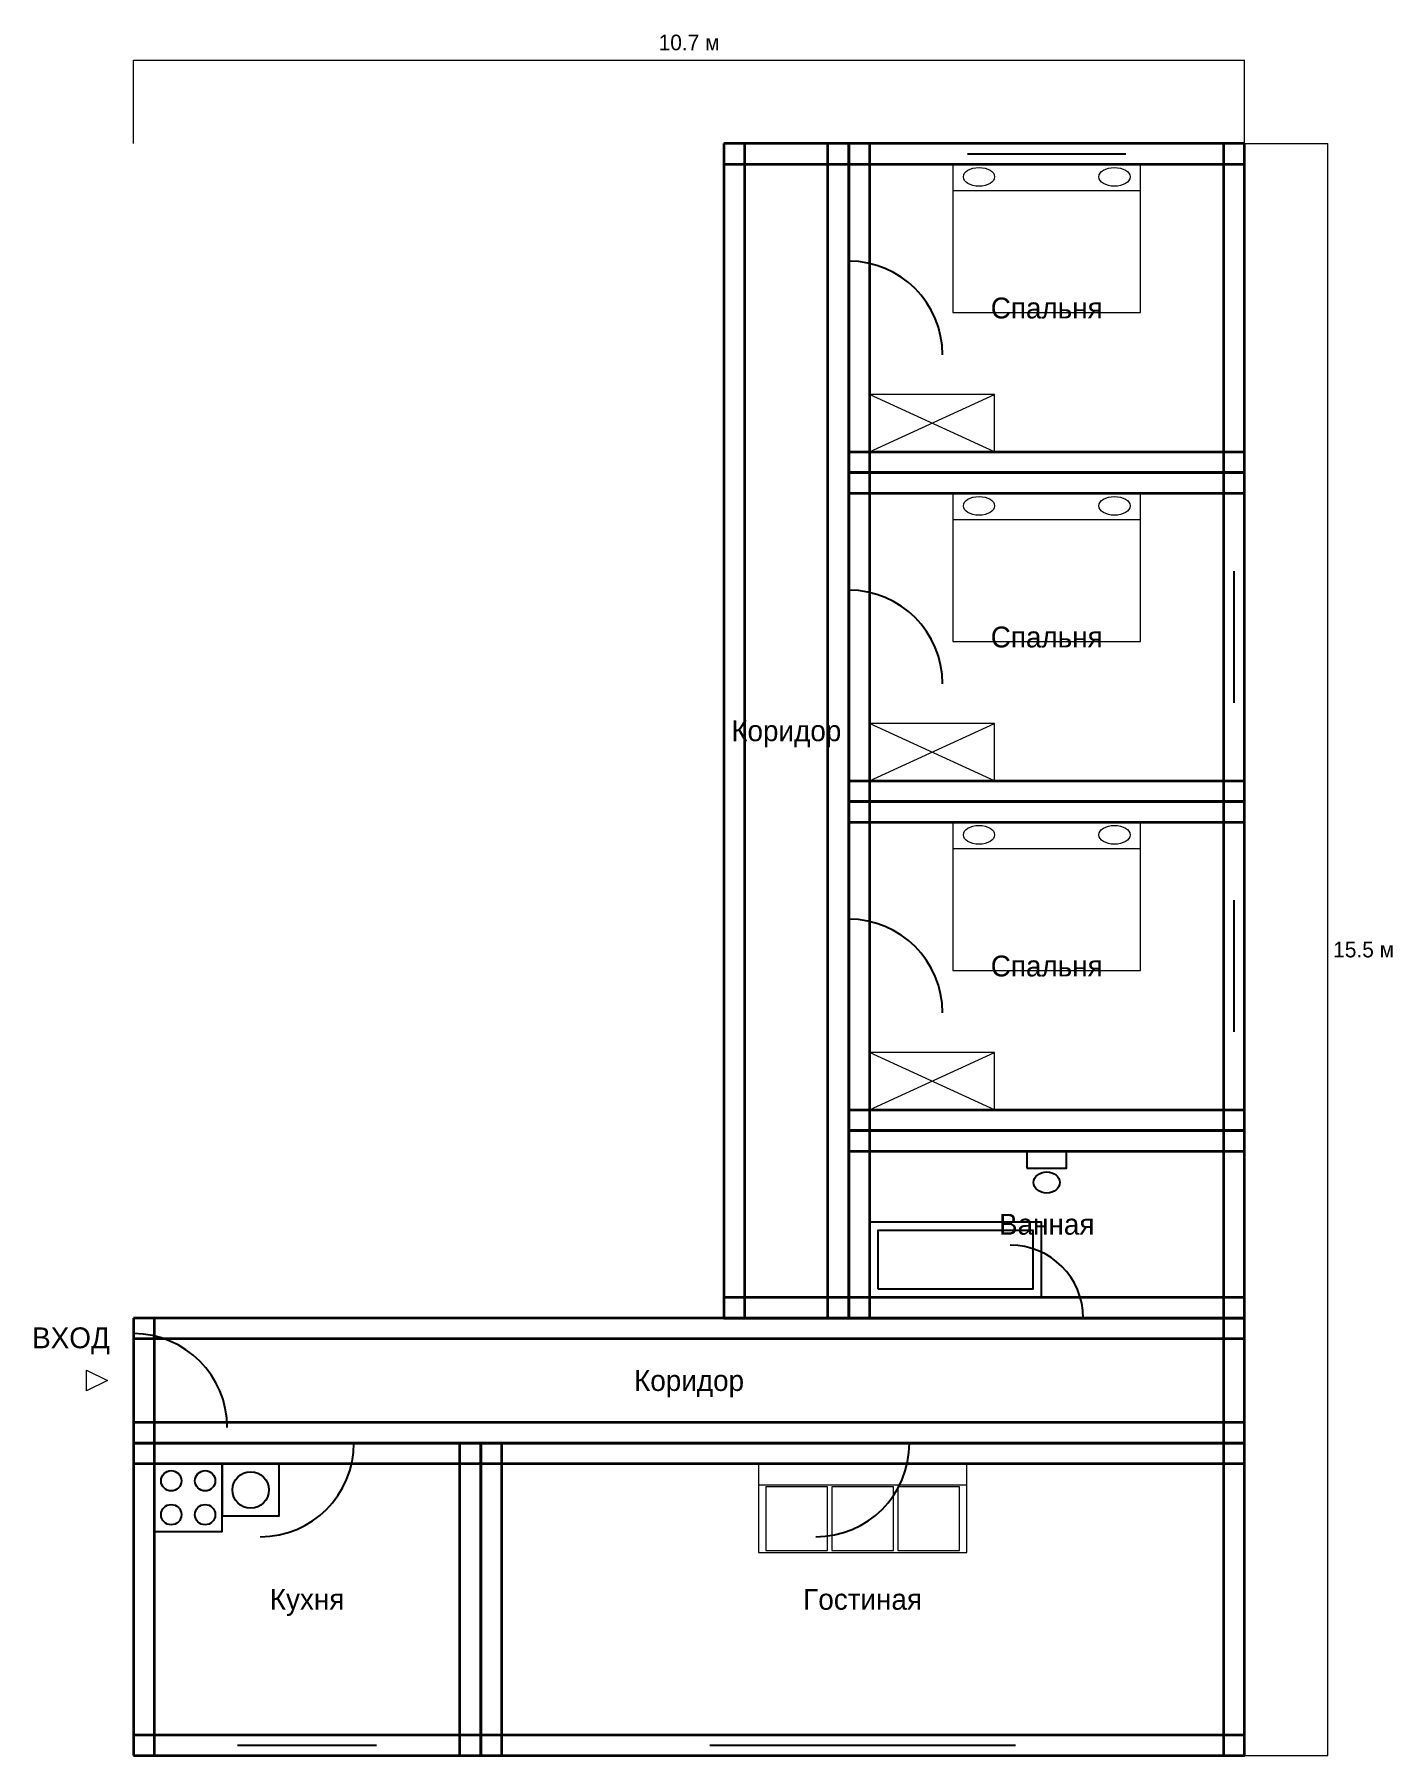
# Model space of a CAD drawing. Header units: metres. Extents: x -95 to 1209, y 0 to 1652.
import ezdxf
from ezdxf.enums import TextEntityAlignment as Align

# ---------------------------------------------------------------- set-up
doc = ezdxf.new("R2010")
doc.units = ezdxf.units.M
for name, color, linetype, lineweight in [('Двери', 7, 'Continuous', 25), ('Мебель', 7, 'Continuous', 18), ('Окна', 7, 'Continuous', 25), ('Размеры', 1, 'Continuous', 13), ('Стены', 7, 'Continuous', 35), ('Текст', 7, 'Continuous', 13)]:
    doc.layers.add(name, color=color, linetype=linetype, lineweight=lineweight)

msp = doc.modelspace()

# ---------------------------------------------------------------- linework, layer by layer
at = {"layer": 'Двери'}
for p, q in [((686.7, 1344.5), (686.7, 1434.5)), ((686.7, 1028.7), (686.7, 1118.7)), ((686.7, 712.9), (686.7, 802.9)), ((841.7, 420), (911.7, 420)), ((0, 315), (0, 405)), ((121.65, 300), (211.65, 300)), ((654.95, 300), (744.95, 300))]:
    msp.add_line(p, q, dxfattribs=at)
for centre, radius, start, end in [((686.7, 1344.5), 90, 0, 90), ((686.7, 1028.7), 90, 0, 90), ((686.7, 712.9), 90, 0, 90), ((841.7, 420), 70, 0, 90), ((0, 315), 90, 0, 90), ((121.65, 300), 90, 270, 360), ((654.95, 300), 90, 270, 360)]:
    msp.add_arc(centre, radius, start, end, dxfattribs=at)
at = {"layer": 'Мебель'}
for p, q in [((786.7, 1502.4), (966.7, 1502.4)), ((706.7, 1251.6), (826.7, 1306.6)), ((826.7, 1251.6), (706.7, 1306.6)), ((786.7, 1186.6), (966.7, 1186.6)), ((706.7, 935.8), (826.7, 990.8)), ((826.7, 935.8), (706.7, 990.8)), ((786.7, 870.8), (966.7, 870.8)), ((706.7, 620), (826.7, 675)), ((826.7, 620), (706.7, 675)), ((599.95, 260), (799.95, 260))]:
    msp.add_line(p, q, dxfattribs=at)
for points in [[(786.7, 1385.29), (966.7, 1385.29), (966.7, 1527.4), (786.7, 1527.4), (786.7, 1385.29)], [(706.7, 1251.6), (826.7, 1251.6), (826.7, 1306.6), (706.7, 1306.6), (706.7, 1251.6)], [(786.7, 1069.49), (966.7, 1069.49), (966.7, 1211.6), (786.7, 1211.6), (786.7, 1069.49)], [(706.7, 935.8), (826.7, 935.8), (826.7, 990.8), (706.7, 990.8), (706.7, 935.8)], [(786.7, 753.69), (966.7, 753.69), (966.7, 895.8), (786.7, 895.8), (786.7, 753.69)], [(706.7, 620), (826.7, 620), (826.7, 675), (706.7, 675), (706.7, 620)], [(599.95, 195), (799.95, 195), (799.95, 280), (599.95, 280), (599.95, 195)], [(606.95, 197), (666.28, 197), (666.28, 258), (606.95, 258), (606.95, 197)], [(670.28, 197), (729.62, 197), (729.62, 258), (670.28, 258), (670.28, 197)], [(733.62, 197), (792.95, 197), (792.95, 258), (733.62, 258), (733.62, 197)]]:
    msp.add_lwpolyline(points, dxfattribs=at)
for centre in [(811.7, 1515.4), (941.7, 1515.4), (811.7, 1199.6), (941.7, 1199.6), (811.7, 883.8), (941.7, 883.8)]:
    msp.add_ellipse(centre, major_axis=(15, 0), ratio=0.6, dxfattribs=at)
at = {"layer": 'Окна'}
for p, q in [((800.7, 1547.4), (952.7, 1547.4)), ((800.7, 1537.4), (952.7, 1537.4)), ((800.7, 1527.4), (952.7, 1527.4)), ((1046.7, 1010.54), (1046.7, 1136.86)), ((1056.7, 1010.54), (1056.7, 1136.86)), ((1066.7, 1010.54), (1066.7, 1136.86)), ((1046.7, 694.74), (1046.7, 821.06)), ((1056.7, 694.74), (1056.7, 821.06)), ((1066.7, 694.74), (1066.7, 821.06)), ((99.99, 20), (233.31, 20)), ((553.29, 20), (846.61, 20)), ((99.99, 10), (233.31, 10)), ((99.99, 0), (233.31, 0)), ((553.29, 10), (846.61, 10)), ((553.29, 0), (846.61, 0))]:
    msp.add_line(p, q, dxfattribs=at)
at = {"layer": 'Размеры', "color": 1}
for p, q in [((0, 1627.4), (1066.7, 1627.4)), ((0, 1547.4), (0, 1627.4)), ((1066.7, 1547.4), (1066.7, 1627.4)), ((1066.7, 1547.4), (1146.7, 1547.4)), ((1146.7, 0), (1146.7, 1547.4)), ((1066.7, 0), (1146.7, 0))]:
    msp.add_line(p, q, dxfattribs=at)
at = {"layer": 'Сантехника'}
for points in [[(857.7, 563.9), (895.7, 563.9), (895.7, 580), (857.7, 580), (857.7, 563.9)], [(706.7, 440), (871.7, 440), (871.7, 512), (706.7, 512), (706.7, 440)], [(714.7, 448), (863.7, 448), (863.7, 504), (714.7, 504), (714.7, 448)], [(20, 215), (85, 215), (85, 280), (20, 280), (20, 215)], [(85, 230), (140, 230), (140, 280), (85, 280), (85, 230)]]:
    msp.add_lwpolyline(points, dxfattribs=at)
for centre, radius in [((36.25, 263.75), 9.75), ((68.75, 263.75), 9.75), ((112.5, 255), 17.5), ((36.25, 231.25), 9.75), ((68.75, 231.25), 9.75)]:
    msp.add_circle(centre, radius, dxfattribs=at)
msp.add_ellipse((876.7, 550.1), major_axis=(12.67, 0), ratio=0.8, dxfattribs=at)
at = {"layer": 'Стены'}
for p, q in [((686.7, 1547.4), (566.7, 1547.4)), ((566.7, 1547.4), (566.7, 420)), ((586.7, 1547.4), (586.7, 420)), ((666.7, 420), (666.7, 1547.4)), ((686.7, 420), (686.7, 1547.4)), ((1066.7, 1547.4), (686.7, 1547.4)), ((686.7, 1547.4), (686.7, 1231.6)), ((706.7, 1547.4), (706.7, 1231.6)), ((1046.7, 1231.6), (1046.7, 1547.4)), ((1066.7, 1231.6), (1066.7, 1547.4)), ((686.7, 1527.4), (566.7, 1527.4)), ((1066.7, 1527.4), (686.7, 1527.4)), ((686.7, 1251.6), (1066.7, 1251.6)), ((1066.7, 1231.6), (686.7, 1231.6)), ((686.7, 1231.6), (686.7, 915.8)), ((686.7, 1231.6), (1066.7, 1231.6)), ((706.7, 1231.6), (706.7, 915.8)), ((1046.7, 915.8), (1046.7, 1231.6)), ((1066.7, 915.8), (1066.7, 1231.6)), ((1066.7, 1211.6), (686.7, 1211.6)), ((686.7, 935.8), (1066.7, 935.8)), ((1066.7, 915.8), (686.7, 915.8)), ((686.7, 915.8), (686.7, 600)), ((686.7, 915.8), (1066.7, 915.8)), ((706.7, 915.8), (706.7, 600)), ((1046.7, 600), (1046.7, 915.8)), ((1066.7, 600), (1066.7, 915.8)), ((1066.7, 895.8), (686.7, 895.8)), ((686.7, 620), (1066.7, 620)), ((1066.7, 600), (686.7, 600)), ((686.7, 600), (686.7, 420)), ((686.7, 600), (1066.7, 600)), ((706.7, 600), (706.7, 420)), ((1046.7, 420), (1046.7, 600)), ((1066.7, 420), (1066.7, 600)), ((1066.7, 580), (686.7, 580)), ((566.7, 440), (686.7, 440)), ((686.7, 440), (1066.7, 440)), ((1066.7, 420), (0, 420)), ((0, 420), (0, 300)), ((20, 420), (20, 300)), ((566.7, 420), (686.7, 420)), ((686.7, 420), (1066.7, 420)), ((1046.7, 300), (1046.7, 420)), ((1066.7, 300), (1066.7, 420)), ((1066.7, 400), (0, 400)), ((0, 320), (1066.7, 320)), ((333.3, 300), (0, 300)), ((0, 300), (0, 0)), ((0, 300), (1066.7, 300)), ((20, 300), (20, 0)), ((313.3, 0), (313.3, 300)), ((333.3, 0), (333.3, 300)), ((1066.6, 300), (333.3, 300)), ((333.3, 300), (333.3, 0)), ((353.3, 300), (353.3, 0)), ((1046.6, 0), (1046.6, 300)), ((1066.6, 0), (1066.6, 300)), ((333.3, 280), (0, 280)), ((1066.6, 280), (333.3, 280)), ((0, 20), (333.3, 20)), ((333.3, 20), (1066.6, 20)), ((0, 0), (333.3, 0)), ((333.3, 0), (1066.6, 0))]:
    msp.add_line(p, q, dxfattribs=at)
at = {"layer": 'Текст', "color": 3}
msp.add_lwpolyline([(-25, 360), (-45, 350), (-45, 370), (-25, 360)], dxfattribs=at)

# ---------------------------------------------------------------- texts
at = {"layer": 'Размеры', "color": 1}
msp.add_text('10.7 м', height=15, dxfattribs=at).set_placement((533.35, 1632.4), align=Align.BOTTOM_CENTER)
msp.add_text('15.5 м', height=15, dxfattribs=at).set_placement((1151.7, 773.7), align=Align.MIDDLE_LEFT)
at = {"layer": 'Текст'}
for s, p in [('Спальня', (876.7, 1389.5)), ('Спальня', (876.7, 1073.7)), ('Коридор', (626.7, 983.7)), ('Спальня', (876.7, 757.9)), ('Ванная', (876.7, 510)), ('Коридор', (533.35, 360)), ('Кухня', (166.65, 150)), ('Гостиная', (699.95, 150))]:
    msp.add_text(s, height=20, dxfattribs=at).set_placement(p, align=Align.MIDDLE_CENTER)
at = {"layer": 'Текст', "color": 3}
msp.add_text('ВХОД', height=20, dxfattribs=at).set_placement((-60, 385), align=Align.BOTTOM_CENTER)

doc.saveas('drawing.dxf')
